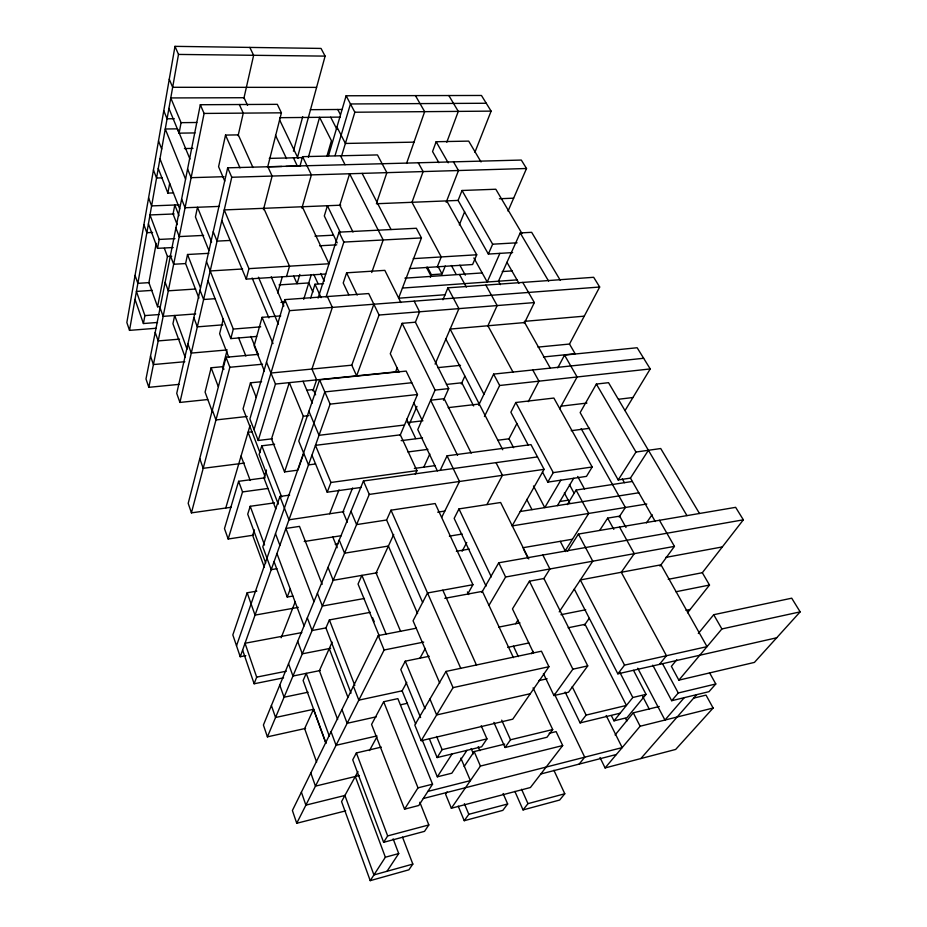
<?xml version="1.0" encoding="UTF-8"?>
<svg xmlns="http://www.w3.org/2000/svg" width="927" height="927" viewBox="0 0 927 927"><rect width="100%" height="100%" fill="white"/><g stroke="black" fill="none" stroke-linecap="round" stroke-linejoin="round"><path stroke-width="1.39" d="M297.486 157.463L325.11 56.118L321.032 48.424L174.994 46.35L126.848 322.515L129.513 330.371L155.806 328.297M129.513 330.371L178.494 54.426L174.994 46.35M156.2 243.384L148.911 282.642L157.578 306.756L160.359 306.559M157.567 322.457L143.418 323.535L144.902 315.597L136.42 291.426L152.26 290.371M173.21 247.521L157.509 248.343L159.177 239.433L150 214.948L174.137 213.952M173.546 192.909L167.868 193.094L169.676 183.453M194.994 132.92L179.108 133.152L181.066 122.665L170.777 97.938L244.033 97.729L247.555 105.342M157.578 306.756L167.439 256.489L164.38 248.378M267.648 167.127L281.414 112.816L277.312 104.334L200.313 104.728L145.991 378.969L148.83 387.324L178.969 384.381M148.83 387.324L204.091 113.442L200.313 104.728M208.865 253.326L187.532 254.496L185.62 263.558L198.923 298.1M252.967 167.544L238.297 134.89L225.528 135.087L218.587 166.698L224.751 181.089M508.031 211.101L526.524 168.505L521.31 160.058L227.671 167.822L176.733 393.384L179.919 402.434L207.648 399.549M243.847 98.517L253.627 55.296L249.826 47.416M238.112 135.678L243.256 113.129L239.317 104.531M179.919 402.434L231.762 177.254L227.671 167.822M223.905 369.328L222.886 366.663L211.147 367.764L205.087 392.121L212.434 412.04M223.291 318.981L219.629 333.72L228.865 357.463M222.515 368.089L226.848 351.321M263.43 209.699L272.121 176.06L267.857 166.767M258.552 354.334L226.003 357.266L188.193 503.338L191.425 512.863L231.356 507.231M256.64 336.443L230.823 338.61L233.303 329.062L206.489 261.634M325.748 273.986L246.223 279.108L248.934 268.645L224.241 209.919L340.754 205.191M191.425 512.863L229.873 367.266L226.003 357.266M293.43 151.182L302.712 116.64M299.908 166.373L302.584 156.663L377.463 154.925L386.86 172.654L376.802 202.41M280.754 315.887L262.074 317.335L254.149 345.759L264.404 371.055M308.413 157.208L319.583 117.3L331.437 140.73L327.011 155.84M261.588 381.704L250.464 382.816L243.071 408.784L259.942 452.48M277.671 292.99L282.225 277.022M301.901 208.135L311.391 174.89L302.584 156.663M286.536 276.513L289.514 266.176L263.789 208.32M373.859 304.23L351.785 365.18L356.628 375.829L379.073 315.029L368.703 293.558L284.809 299.618L249.896 418.969L258.227 440.476L272.341 438.784M328.54 155.643L346.119 95.771L481.449 95.469L491.113 111.124L474.914 152.271M225.759 508.019L250.07 425.435M335.053 155.62L350.452 103.963L486.258 103.256M299.827 274.45L297.069 283.72L293.616 275.956M265.238 477.776L238.61 481.31L224.485 528.599L228.169 539.016L253.488 535.169M254.044 429.664L289.595 310.649L284.809 299.618M341.681 155.701L354.844 112.225L346.119 95.771M228.169 539.016L242.538 491.924L238.61 481.31M258.227 440.476L275.458 384.033L266.512 362.156M303.708 299.386L311.31 274.624M274.624 444.253L261.796 445.806L259.12 454.45L278.262 504.137M310.684 298.019L314.983 284.253L323.535 283.674M274.531 502.851L250.209 506.293L247.718 514.172L265.701 563.083M318.088 298.1L339.05 232.144L416.339 228.274L421.449 237.915L398.564 298.216L445.366 294.716M266.478 470.024L263.94 477.95L275.829 509.004M326.095 296.941L343.847 242.074L339.05 232.144M254.415 529.908L252.642 535.296L264.404 567.394M400.893 302.55L384.832 270.36L346.605 272.816L343.222 282.978L348.749 294.728M284.554 471.913L303.303 416.246L289.305 382.631L271.518 438.888L284.554 471.913L297.891 470.151L303.546 453.917M312.932 390.777L316.617 379.873L311.935 369.05L332.341 307.393L327.37 296.547M256.825 591.125L247.161 592.782L232.828 634.914L240.232 656.733L245.806 655.667M289.664 495.111L279.919 496.466L262.793 546.814L271.217 569.641L276.941 568.703M400.024 435.551L417.474 394.52L406.153 371.09L319.595 379.85L298.761 441.078L308.494 464.902L315.586 463.975M236.512 645.76L324.821 391.912L411.773 382.735M406.559 163.43L424.659 111.657L415.435 95.62M371.727 272.503L383.187 239.966L349.63 173.755L339.803 205.226L352.99 232.051M240.232 656.733L330.128 404.126L319.595 379.85M481.032 161.947L468.703 141.113L436.142 141.727L432.561 151.541L438.877 162.7M446.802 142.26L458.286 111.391L448.842 95.539M283.546 677.834L254.137 683.778L256.675 677.127L245.029 643.257L301.843 632.585M292.839 596.061L287.219 597.034L290.267 589.062M361.368 487.405L327.208 492.202L330.927 482.48L315.458 445.342L400.325 434.844L416.93 470.661L415.308 474.242M446.188 202.237L458.483 170.533L453.488 161.854M443.477 400.255L448.703 388.61L415.412 322.202L402.121 323.326L390.279 353.72L398.992 371.901M281.159 637.753L295.25 601.739M329.664 513.767L339.015 489.885M512.643 252.584L488.355 254.068L458.1 200.417L462.028 190.487L495.818 189.235L522.028 233.592M430.371 277.266L431.379 274.705L427.417 267.138M437.301 266.802L441.24 256.93L411.982 202.295L423.129 171.576L418.274 162.781M395.539 371.901L397.15 367.892M415.296 322.469L419.572 311.785L414.184 301.159M352.573 487.984L342.99 511.797L347.335 522.237M459.34 224.902L464.624 211.773M431.379 274.705L442.017 273.986L445.25 266.014M537.498 456.907L363.442 480.986L263.407 725.03L267.405 736.849L305.586 728.402M442.955 299.78L447.903 287.834L593.674 277.289L599.676 287.022L569.502 344.044L537.984 347.104M267.405 736.849L369.27 494.415L363.442 480.986M446.721 200.881L476.733 254.774L472.585 264.531L409.456 268.598M409.016 424.914L416.965 406.397M435.111 364.114L458.923 308.633L447.903 287.834M370.371 612.318L329.386 619.92L325.922 627.927L351.032 693.141M488.355 254.068L492.643 244.195L462.028 190.487M402.121 323.326L435.087 390.093L417.776 429.595L437.37 470.916M499.885 253.361L487.22 282.017L473.882 257.961M332.133 642.11L319.386 670.696L337.648 719.491M467.695 594.08L472.932 584.705L435.18 503.546L390.997 510.186L386.617 520.001L422.608 602.423M560.302 280.313L531.658 232.318L520.198 232.932L498.459 281.217L500.383 284.647M461.298 383.94L464.833 376.211M487.602 326.466L497.162 305.562L485.852 285.087M423.859 467.023L429.827 453.998M393.708 534.473L376.061 572.944L400.626 631.391M440.302 470.105L447.069 455.817L530.986 444.624L544.091 469.352L512.121 525.91L646.791 503.987M478.645 405.273L493.616 374.102L643.651 358.274M524.323 323.256L534.358 302.584L522.77 282.422M484.439 416.547L499.653 385.493L493.616 374.102M416.258 628.216L378.251 635.586L292.399 810.499L296.733 823.269L345.713 810.858M441.634 517.451L459.468 481.484L447.069 455.817M296.733 823.269L384.126 649.989L378.251 635.586M528.772 558.946L500.626 502.504L458.969 508.9L454.16 518.39L486.061 586.096M542.434 471.947L547.799 482.121L586.478 476.374L592.179 466.988L553.871 398.054L515.818 402.503L510.87 412.214L528.32 445.261M513.604 447.718L508.969 438.795L516.965 423.43M528.286 401.658L538.946 381.171L532.758 369.977M557.764 367.857L564.531 355.087L637.15 347.741L650.233 368.934L625.03 410.58M462.086 551.31L466.756 542.492M486.942 504.508L502.446 475.319L496.026 462.643M381.298 747.116L356.374 752.944L352.735 759.792L383.616 842.319L424.508 831.357L428.83 824.949L419.827 802.272M383.674 701.727L371.576 724.416L404.543 809.167L418.795 805.482L432.561 784.184L397.857 698.634L383.674 701.727L417.996 787.846L404.543 809.167M429.213 656.281L405.273 661.183L400.8 669.584L420.603 717.579M357.984 771.554L341.565 801.577L370.221 880.65L408.888 869.816L412.839 864.091L402.527 837.174M369.456 750.58L376.872 737M406.768 682.33L402.121 690.824L415.655 723.894M419.85 658.413L425.296 648.437M559.676 408.703L577.104 376.976L564.531 355.087M686.965 515.632L608.529 382.677L596.362 384.068L580.14 412.596L618.216 479.954L630.43 478.1L648.413 450.279M481.773 592.446L498.738 562.793L743.35 519.815L735.644 507.336L578.39 534.068L567.579 551.194M547.799 482.121L553.257 472.631L592.179 466.988M446.014 671.426L414.798 725.03L421.194 740.685L512.758 719.178L548.935 666.71L541.449 651.217L446.014 671.426L453.048 687.637L421.194 740.685M560.823 480.186L544.752 507.625L533.488 485.957M489.05 605.227L505.609 577.011L674.439 546.374L659.456 520.29M557.405 505.632L573.709 478.274M567.301 504.612L576.084 490.07L632.341 481.461M543.442 673.57L553.964 695.551L568.529 692.214L587.741 665.899L543.929 578.518L529.433 581.194L512.469 608.888L533.523 652.863M515.667 623.744L517.95 620.082M543.813 578.715L549.908 568.969L542.84 555.041M565.134 550.928L588.715 513.442L576.084 490.07M383.616 842.319L387.66 835.911L428.83 824.949M429.41 738.912L437.115 757.579L442.109 749.653L486.953 738.889L481.194 725.76M618.216 479.954L635.98 452.04L660.719 448.529L699.491 513.5M370.221 880.65L385.365 857.22L398.714 853.57L393.141 838.854M422.156 739.781L437.324 776.826L452.109 753.941M599.85 530.14L607.648 518.123L619.688 516.13L626.003 527.498M619.12 516.988L625.389 507.475L581.159 428.622M387.011 871.287L398.714 853.57M466.941 750.349L451.843 773.199L437.324 776.826M531.53 653.732L533.106 651.357M559.213 611.901L592.759 561.194L578.39 534.068M447.138 791.89L445.586 794.196L451.345 808.24L530.429 787.51L562.689 745.551L556.119 731.612L549.166 733.303M464.137 766.525L474.172 751.565L504.728 744.126M486.953 738.889L481.623 746.791L437.115 757.579M646.443 522.909L652.121 514.647M451.345 808.24L480.418 766.073L562.689 745.551M584.323 625.343L589.201 618.344M621.194 572.411L634.253 553.674L619.56 527.069M493.882 722.388L505.076 747.51L510.51 739.781L552.701 729.549L533.083 687.869M458.205 806.142L464.23 820.708L468.819 814.312L507.66 803.976L503.106 793.524M553.964 695.551L572.874 669.19L587.741 665.899M660.024 566.13L674.439 546.374M552.701 729.549L546.976 737.255L505.076 747.51M507.66 803.976L502.828 810.372L464.23 820.708M565.146 692.052L580.105 722.909L586.119 715.099L626.42 705.424L585.041 624.323L568.158 627.776M574.311 589.085L617.846 673.836L624.543 665.122L707.023 646.64L660.986 564.821L580.348 579.954L624.543 665.122M668.251 579.317L702.33 572.712L743.35 519.815M514.879 791.391L523.048 809.92L527.961 803.639L564.786 793.767L553.906 770.256M687.533 612.782L709.491 585.053L702.33 572.712M579.155 764.103L584.717 757.185L554.52 694.196M611.438 715.748L613.998 720.847L632.805 697.51L646.038 694.358L633.5 670.325M659.479 664.392L666.455 655.725L621.299 572.272M564.786 793.767L559.653 800.036L523.048 809.92M646.038 694.358L626.988 717.672L613.998 720.847M615.099 734.984L633.268 712.828L659.236 706.501M676.756 659.781L671.391 666.339L678.854 680.151L754.427 662.399L800.152 611.866L791.716 598.193L713.709 614.717L698.321 633.489M600.012 757.521L605.076 767.938L640.128 726.235L713.13 708.031L706.026 695.111L693.616 698.124M678.854 680.151L721.89 628.946L800.152 611.866M652.77 665.169L671.681 700.708L678.263 692.979L715.795 683.975L709.526 672.712M684.242 697.66L664.937 720.047L637.741 668.205M640.858 758.564L696.687 694.647M715.795 683.975L708.993 691.669L671.681 700.708M713.13 708.031L675.667 749.433L605.076 767.938M412.839 864.091L373.917 874.937L344.914 795.459M540.823 773.987L616.385 754.485M423.303 798.506L622.179 747.602L606.188 715.517M427.892 791.403L470.395 780.615L460.858 758.112M417.996 787.846L432.561 784.184M345.099 795.412L305.875 805.134L301.391 792.179M580.105 722.909L620.151 713.199M359.433 775.493L315.458 786.131L310.812 772.991M376.953 735.911L336.061 745.296L331.055 731.739M530.325 693.697L436.64 714.96L429.943 699.028M617.846 673.836L776.687 637.788M376.374 716.791L347.15 723.303L341.947 709.549M538.738 680.627L547.127 678.761M400.557 704.787L407.463 703.269M453.048 687.637L548.935 666.71M313.708 709.271L275.551 717.486L271.402 705.517M402.167 690.812L358.83 700.152L353.419 686.189M507.718 647.37L528.911 642.967M685.968 610.337L690.163 609.468M308.088 692.214L284.056 697.231L279.769 685.099M320.197 670.522L292.955 676.038L288.529 663.744M384.126 649.989L423.732 642.087M498.68 627.127L519.966 622.874M560.939 614.705L585.713 609.757M675.957 591.75L709.491 585.053M256.675 677.127L286.269 671.206M330.661 648.286L302.295 653.825L297.694 641.368M326.304 627.846L312.086 630.522L307.324 617.903M444.775 598.321L482.399 591.356L513.442 657.66M665.632 557.428L722.318 546.93M472.932 584.705L427.509 592.979L413.071 620.8L439.711 682.99M364.438 598.471L322.376 606.038L317.416 593.268M298.285 607.37L255.041 615.111L247.161 592.782M377.324 572.724L333.187 580.302L328.042 567.359M522.84 547.741L572.504 539.224M456.374 551.264L469.189 549.097M388.436 546.049L344.577 553.187L339.224 540.082M449.363 536.13L462.156 534.045M335.226 544.276L338.065 543.825M520.186 511.507L638.819 492.77M304.207 541.507L341.403 535.679M559.63 501.53L568.309 500.174M386.466 520.024L356.582 524.601L351.009 511.333M437.683 512.168L444.798 511.067M343.894 511.658L288.957 519.804L279.919 496.466M369.27 494.415L544.091 469.352M330.927 482.48L416.93 470.661M242.538 491.924L267.857 488.471M414.357 468.448L435.331 465.586M407.903 451.959L427.926 449.352M497.753 440.255L508.969 438.795M571.194 430.696L589.572 428.309M401.159 440.638L422.515 437.95M244.346 463.083L203.187 468.309L199.768 458.61M404.508 425.018L319.027 435.308L308.911 411.252M561.067 406.177L586.93 403.06M618.552 399.247L632.932 397.521M407.289 422.642L422.932 420.777M448.193 407.637L479.247 404.033M252.04 431.808L248.054 432.272L264.971 476.339M303.303 416.246L308.865 415.62M330.128 404.126L417.474 394.52M499.653 385.493L650.233 368.934M247.208 416.466L215.956 419.943L212.329 410.093M435.087 390.093L448.703 388.61M446.42 384.438L461.831 382.781L473.651 405.968M306.594 390.255L313.338 389.549L315.609 394.844M275.458 384.033L399.746 371.472M437.66 367.648L460.51 365.342M543.512 356.953L575.146 353.766L569.502 344.044M270.962 373.025L351.785 365.18M229.873 367.266L262.561 364.207M184.832 361.715L153.43 364.554L150.51 356.153M524.3 321.379L584.253 316.165M227.208 349.931L191.286 353.083L187.903 343.917M179.514 339.155L158.193 340.916L155.203 332.457M379.073 315.029L534.358 302.584M233.303 329.062L260.719 326.849M222.839 324.832L197.324 326.86L193.836 317.637M289.595 310.649L599.676 287.022M195.701 313.917L163.152 316.362L160.081 307.857M280.927 302.411L285.11 302.098M144.902 315.597L159.131 314.543M402.457 288.054L517.336 279.873M215.168 298.691L203.616 299.502L200.023 290.232M195.667 289.004L168.297 290.823L165.145 282.272M279.062 284.925L308.761 282.932L312.886 292.063M404.902 278.158L482.283 272.92M502.225 271.565L512.202 270.893M149.305 282.619L137.856 283.338L135.052 275.412M210.186 270.951L242.573 268.981M248.934 268.645L328.992 263.766L302.295 206.756M413.222 258.645L476.733 254.774M185.157 263.592L173.662 264.253L170.417 255.667M492.643 244.195L517.057 242.793M167.439 256.489L171.738 256.258M343.847 242.074L421.449 237.915M319.595 245.782L336.698 244.844M159.177 239.433L174.971 238.656M230.058 240.452L217.057 241.124L213.233 231.75M314.983 236.13L333.511 235.18M203.616 235.4L179.247 236.582L175.898 227.961M152.584 232.434L146.848 232.7L143.894 224.716M376.35 203.743L458.112 200.417M499.41 198.749L513.651 198.169M179.073 204.844L151.611 205.898L148.575 197.88M219.421 206.397L185.064 207.752L181.622 199.096M224.033 176.698L191.136 177.671L187.578 168.992M231.762 177.254L526.524 168.505M162.248 177.857L156.559 178.019L153.442 169.977M267.393 166.872L281.831 166.489M285.956 166.385L300.545 166.003M269.259 158.39L302.109 157.613M184.438 148.563L192.967 148.39M413.998 142.144L345.389 143.453L336.941 127.022M181.066 122.665L196.756 122.491M174.311 118.726L167.069 118.795L163.778 110.719M279.664 117.694L340.244 117.103M204.091 113.442L281.414 112.816M354.844 112.225L491.113 111.124M310.336 109.687L341.97 109.467M316.582 87.381L172.665 87.289L169.27 79.212M178.494 54.426L325.11 56.118M520.198 232.932L548.645 281.159M596.362 384.068L635.98 452.04M713.709 614.717L721.89 628.946M506.965 262.318L518.935 283.233M630.43 478.1L655.273 521.53M436.142 141.727L448.193 162.828M622.284 478.9L624.427 482.677M550.221 367.984L524.659 322.561L450.151 329.073L483.952 394.218M607.648 518.123L613.825 529.363M577.683 476.455L584.52 488.992M459.873 265.157L465.308 275.157M487.915 325.771L513.083 372.272M459.491 274.462L466.339 287.115M451.391 265.504L456.096 274.241M569.387 484.485L574.137 493.315M662.504 663.651L678.263 692.979M564.346 492.944L569.711 502.99M515.818 402.503L553.257 472.631M438.019 266.455L442.017 273.986M426.42 267.312L431.067 276.176M337.741 109.49L340.383 114.554M642.654 696.386L649.224 709.028M560.256 541.322L565.586 551.588M619.688 672.04L632.805 697.51M362.144 173.384L391.043 229.548M445.864 339.05L502.735 449.757M330.684 117.196L336.976 129.479M526.721 499.386L531.982 509.641M633.268 712.828L640.128 726.235M340.522 155.782L345.053 164.716M625.54 718.46L626.849 721.044M523.488 549.027L527.961 558.019M471.206 453.152L444.172 398.691L430.649 400.221L457.567 455.308M529.433 581.194L572.874 669.19M572.202 686.664L586.119 715.099M340.452 232.689L327.416 205.736L324.311 215.956L337.196 242.862M498.738 562.793L505.609 577.011M279.525 119.71L298.054 158.332M413.917 403.083L422.005 419.966M293.43 157.822L297.37 166.084M346.605 272.816L357.185 295.053M458.969 508.9L491.333 576.895M275.516 135.342L286.501 158.61M406.582 419.201L415.702 438.575M513.454 646.177L518.355 656.606M320.672 273.465L324.241 281.205M467.428 591.913L468.633 594.543M313.778 274.369L317.996 283.592M314.983 284.253L321.078 297.66M501.692 720.152L510.51 739.781M442.816 590.186L476.49 665.134M521.565 789.259L527.961 803.639M225.528 135.087L240 167.891M390.997 510.186L460.812 668.46M478.205 746.698L479.919 750.673M388.39 546.061L417.579 613.604M271.263 276.814L283.871 306.037M474.172 751.565L480.418 766.073M471.136 748.541L473.407 753.825M303.025 381.24L312.295 403.106M258.448 277.208L278.355 324.16M252.121 277.961L268.911 317.915M221.808 220.475L246.223 279.108M262.074 317.335L273.001 343.581M405.273 661.183L425.064 708.726M436.617 736.455L442.109 749.653M464.381 803.663L468.819 814.312M386.188 634.195L361.912 575.366L358.042 584.045L379.27 635.957M189.965 159.073L177.486 128.841L165.261 129.004L185.574 179.166M168.911 108.436L179.108 133.152M311.947 455.203L327.208 492.202M372.561 617.66L374.195 621.669M332.816 537.023L337.173 547.73M250.881 336.42L258.39 354.925M211.611 242.121L197.486 207.266L195.435 216.976L208.876 250.441M238.471 337.474L245.875 356.061M158.505 140.95L161.704 149.004M250.464 382.816L256.269 397.498M159.965 158.807L179.687 208.853M207.972 280.603L230.823 338.61M178.992 215.678L174.809 205.006L173.059 213.998L177.208 224.658M322.167 584.311L299.491 526.385L285.887 528.436L313.998 601.611M158.25 168.482L167.868 193.094M187.532 254.496L200.452 287.764M261.796 445.806L281.669 497.011M329.386 619.92L354.821 685.435M329.259 648.564L347.868 697.174M275.493 533.697L279.884 545.308M211.147 367.764L218.216 386.489M356.374 752.944L387.66 835.911M241.055 456.072L250.197 480.453M276.953 553.546L304.056 625.852M355.284 776.49L385.365 857.22M148.413 223.882L157.509 248.343M274.068 561.658L287.219 597.034M250.209 506.293L264.554 545.018M187.069 349.189L174.693 315.493L172.943 323.755L185.215 357.382M329.386 736.328L306.234 673.35L303.129 680.511L325.922 742.956M325.887 743.303L313.488 709.317L304.635 728.61L316.628 762.133M135.006 299.398L143.418 323.535M242.607 650.047L254.137 683.778"/></g></svg>
